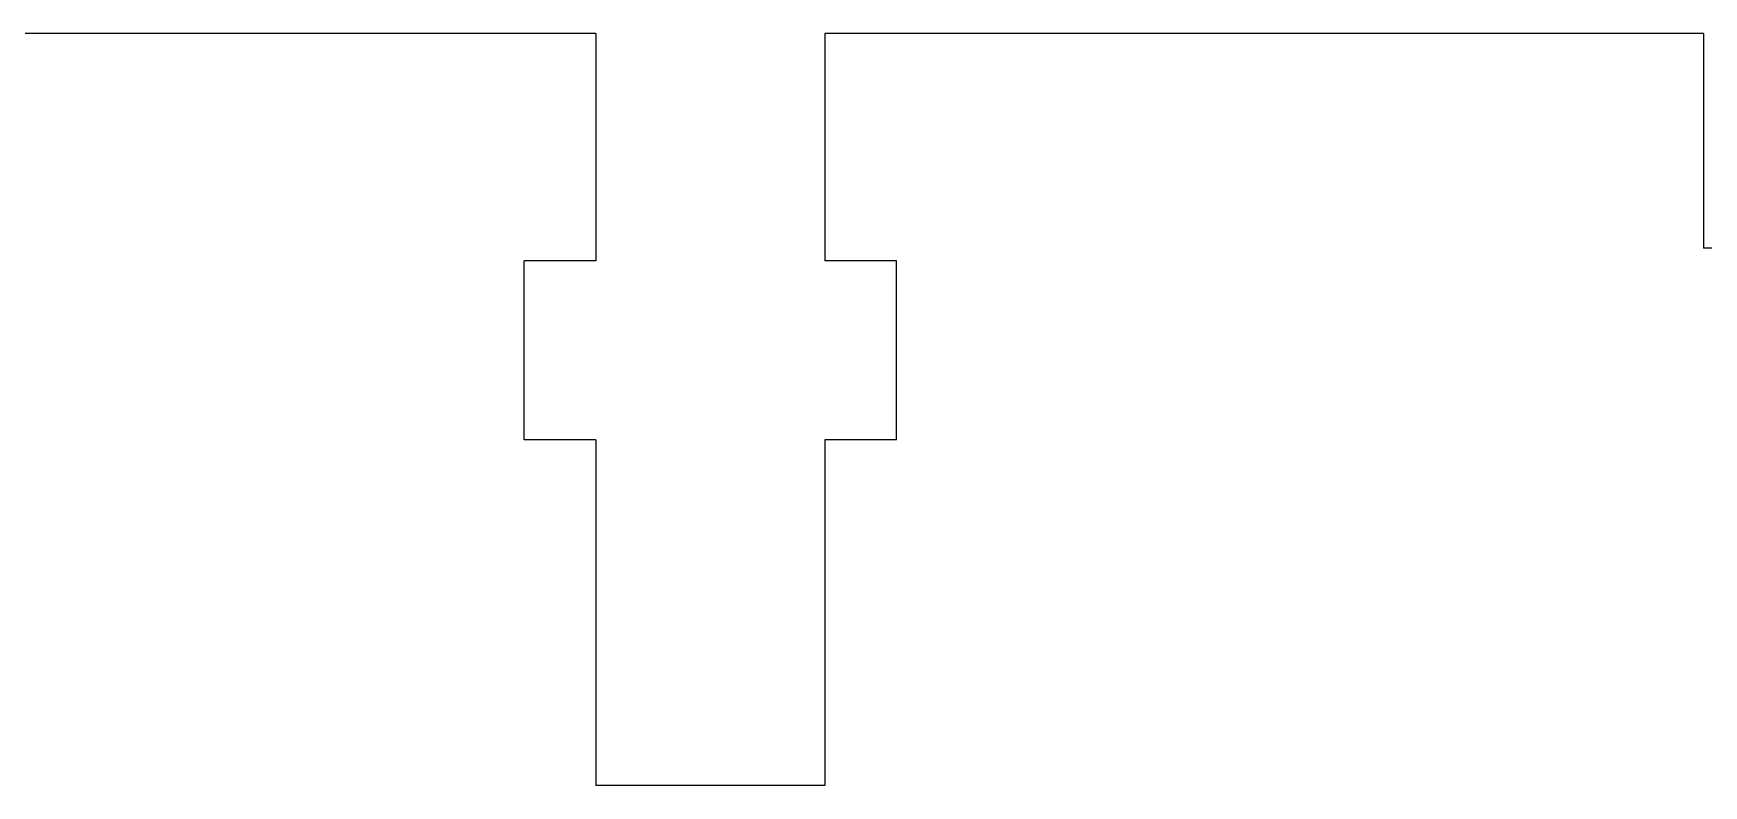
# Model space of a CAD drawing. Header units: millimetres. Extents: x -152 to 152, y -48 to 197.
# Drawn here: x -120.36 to -97.04, y 22.5 to 33 of the extents above; entities that cross this region are included whole.
import ezdxf

# ---------------------------------------------------------------- set-up
doc = ezdxf.new("R2010")
doc.units = ezdxf.units.MM

msp = doc.modelspace()

# ---------------------------------------------------------------- linework, layer by layer
at = {"color": 7, "linetype": 'Continuous', "lineweight": 25}
for p, q in [((-112.509, 33), (-124.773, 33)), ((-112.509, 33), (-112.509, 29.825)), ((-109.309, 33), (-109.309, 29.825)), ((-97.045, 33), (-109.309, 33)), ((-97.045, 33), (-97.045, 30)), ((-83.182, 30), (-97.045, 30)), ((-112.509, 29.825), (-113.509, 29.825)), ((-113.509, 27.325), (-113.509, 29.825)), ((-108.309, 29.825), (-109.309, 29.825)), ((-108.309, 27.325), (-108.309, 29.825)), ((-112.509, 27.325), (-113.509, 27.325)), ((-112.509, 27.325), (-112.509, 22.5)), ((-109.309, 27.325), (-109.309, 22.5)), ((-108.309, 27.325), (-109.309, 27.325)), ((-109.309, 22.5), (-112.509, 22.5))]:
    msp.add_line(p, q, dxfattribs=at)

doc.saveas('drawing.dxf')
